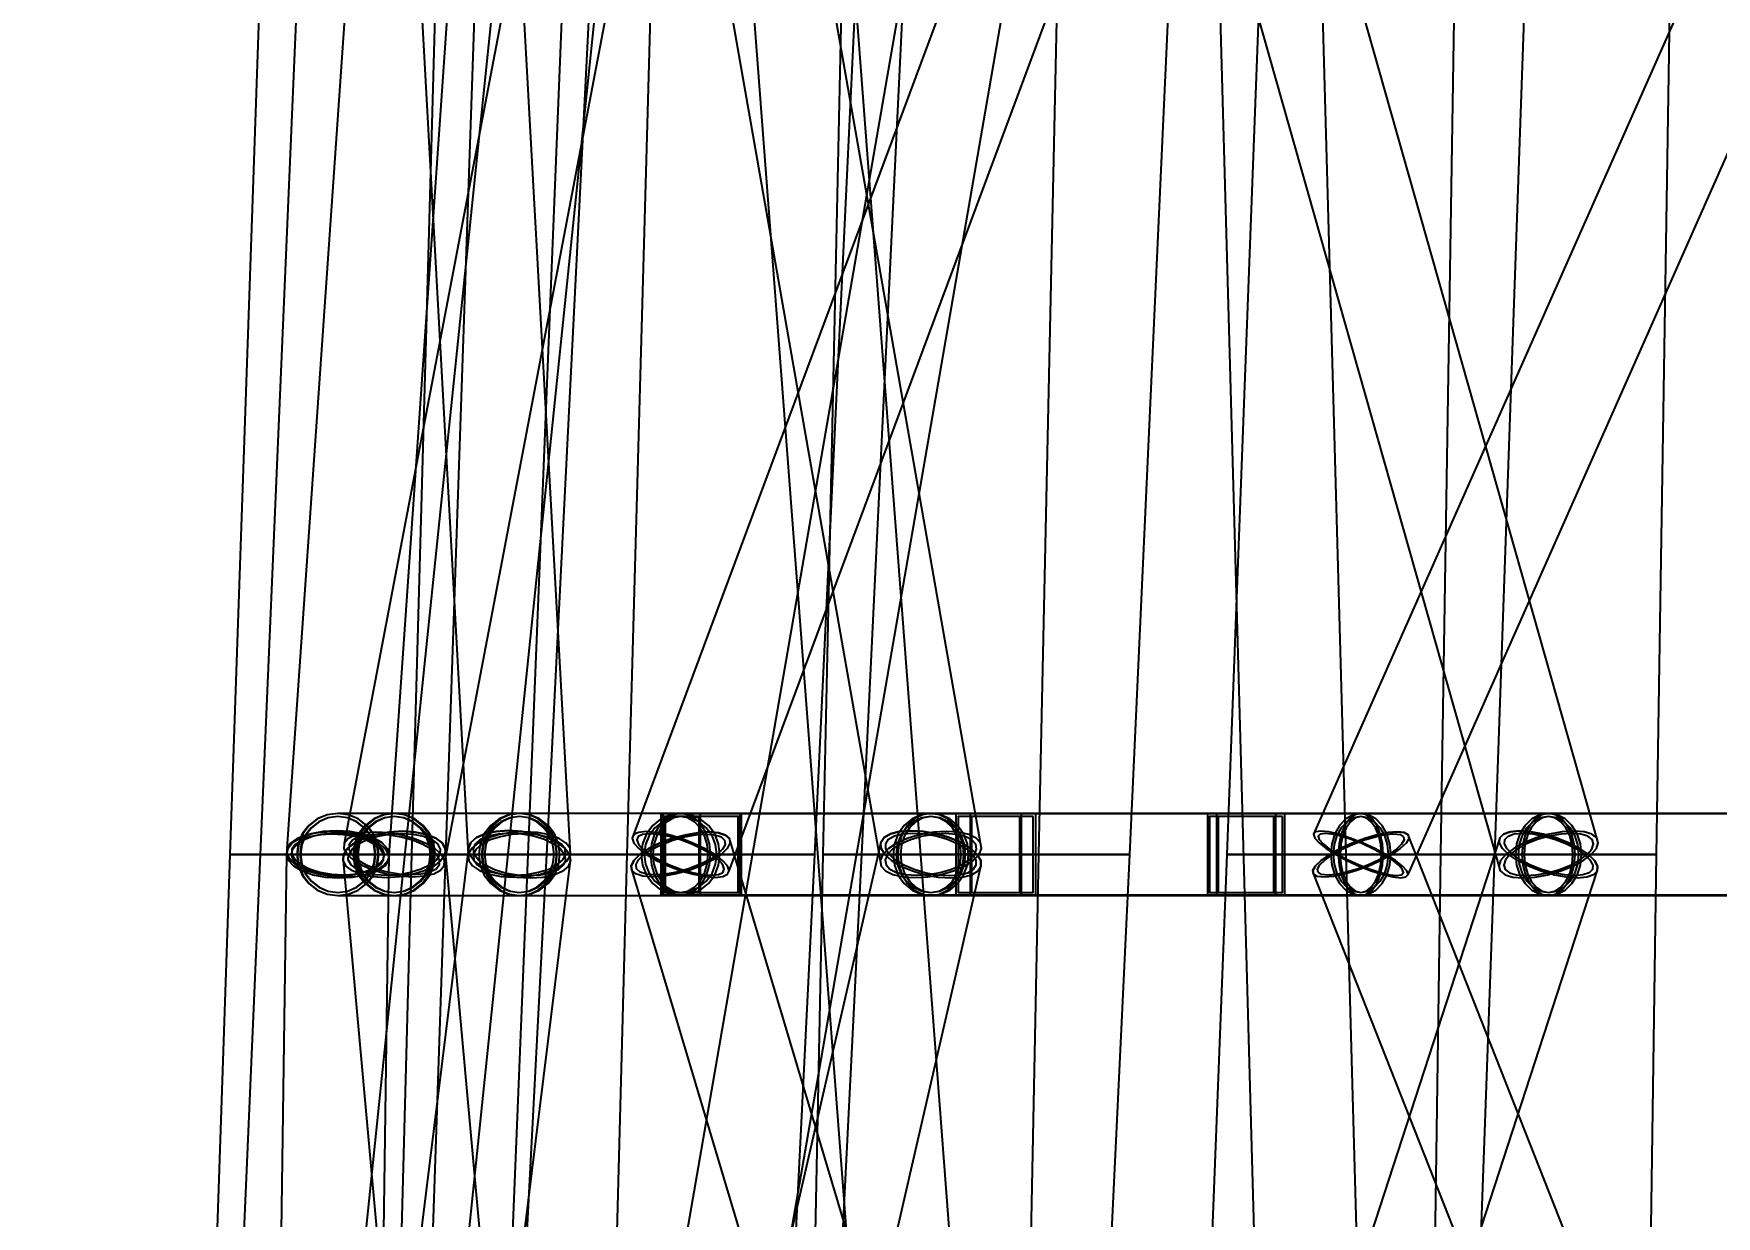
# Model space of a CAD drawing. Header units: millimetres. Extents: x -123812 to 252100, y -3000 to 639000.
# Drawn here: x -20606 to -12296, y 228212 to 234055 of the extents above; entities that cross this region are included whole.
import ezdxf

# ---------------------------------------------------------------- set-up
doc = ezdxf.new("R2010")
doc.units = ezdxf.units.MM
doc.layers.add('D-STR-DIM', color=7, linetype='Continuous', lineweight=13)
doc.layers.add('D-STR-STRC', color=7, linetype='Continuous', lineweight=25)
doc.styles.add('OpenSansCondensed-Light', font='OpenSansCondensed-Light.ttf')
doc.styles.add('TOWER_UNICODE', font='Arial Unicode.ttf')
doc.dimstyles.new('EZDXF', dxfattribs={"dimtxt": 0.25, "dimasz": 0.175, "dimexe": 0.375, "dimexo": 0.125, "dimgap": 0.1, "dimtad": 1, "dimlfac": 100, "dimzin": 12, "dimdsep": 46, "dimtxsty": 'OpenSansCondensed-Light', "dimblk": 'ARCHTICK', "dimcen": 2.5, "dimazin": 3, "dimtfac": 0.5, "dimtmove": 2, "dimatfit": 3})

# ---------------------------------------------------------------- blocks, each defined once
blk = doc.blocks.new('_ARCHTICK')
at = {"color": 0, "linetype": 'BYBLOCK', "const_width": 0.15}
blk.add_lwpolyline([(-0.5, -0.5), (0.5, 0.5)], dxfattribs=at)

msp = doc.modelspace()

# ---------------------------------------------------------------- linework, layer by layer
at = {"layer": 'D-STR-STRC'}
for points in [[(-16702.9, 250025.5), (-19288.1, 225025.5), (-19279.5, 225014.1), (-19254.3, 225001.8), (-19214.1, 224989.3), (-19161.8, 224977.6), (-19100.9, 224967.4), (-19035.5, 224959.4), (-18970.1, 224954.2), (-18909.1, 224952.1), (-18856.8, 224953.3), (-18816.6, 224957.7), (-18791.4, 224964.9), (-18782.8, 224974.5), (-16197.5, 249974.5)], [(-18253.6, 249981.3), (-16353, 224981.3), (-16344.3, 224970.8), (-16319, 224962.3), (-16278.8, 224956.4), (-16226.3, 224953.5), (-16165.2, 224953.7), (-16099.7, 224957), (-16034.1, 224963.4), (-15973, 224972.2), (-15920.6, 224982.9), (-15880.3, 224994.7), (-15855, 225007), (-15846.4, 225018.7), (-17747, 250018.7)], [(-13585.7, 250042.8), (-17916.2, 225042.8), (-17907.7, 225033.8), (-17882.7, 225022.5), (-17842.9, 225009.7), (-17791, 224996.2), (-17730.7, 224982.9), (-17665.9, 224970.9), (-17601.1, 224960.8), (-17540.7, 224953.4), (-17488.9, 224949.1), (-17449.1, 224948.4), (-17424.1, 224951.1), (-17415.5, 224957.2), (-13085.1, 249957.2)], [(-15186.3, 249993.2), (-14493.1, 224993.2), (-14484.5, 224980.2), (-14459.1, 224968.6), (-14418.8, 224959.1), (-14366.2, 224952.3), (-14305, 224948.9), (-14239.2, 224948.9), (-14173.5, 224952.4), (-14112.3, 224959.1), (-14059.7, 224968.6), (-14019.4, 224980.3), (-13994, 224993.3), (-13985.3, 225006.8), (-14678.5, 250006.8)], [(-9853.7, 240099.6), (-14285, 230099.6), (-14279.3, 230081.3), (-14258.1, 230057.5), (-14222.9, 230029.8), (-14175.9, 230000), (-14120.6, 229970.2), (-14060.5, 229942.5), (-13999.9, 229918.7), (-13942.8, 229900.4), (-13893.1, 229888.9), (-13854.2, 229885), (-13828.8, 229888.9), (-13818.6, 229900.4), (-9387.3, 239900.4)], [(-18661.7, 240028.8), (-19355.5, 230028.8), (-19355.6, 230000), (-19338.6, 229971.2), (-19305.7, 229944.4), (-19259, 229921.4), (-19201.7, 229903.7), (-19137.8, 229892.6), (-19071.7, 229888.8), (-19007.7, 229892.6), (-18950.3, 229903.7), (-18903.4, 229921.4), (-18870.2, 229944.4), (-18852.9, 229971.2), (-18159.1, 239971.2)], [(-17168.4, 240055), (-19072.8, 230055), (-19074.2, 230028.5), (-19058.7, 230000), (-19027.2, 229971.5), (-18982.1, 229945), (-18926.2, 229922.2), (-18863.5, 229904.7), (-18798.2, 229893.7), (-18734.7, 229890), (-18677.5, 229893.7), (-18630.3, 229904.7), (-18596.4, 229922.2), (-18578.1, 229945), (-16673.8, 239945)], [(-18174.9, 239942.9), (-16420.8, 229942.9), (-16399.3, 229919.2), (-16362.6, 229901.1), (-16313.1, 229889.7), (-16254.1, 229885.8), (-16189.8, 229889.7), (-16124.5, 229901.1), (-16062.6, 229919.2), (-16008.4, 229942.9), (-15965.6, 229970.4), (-15937, 230000), (-15924.6, 230029.6), (-15929.3, 230057.1), (-17683.5, 240057.1)], [(-13927.5, 240080), (-17650.7, 230080), (-17642.3, 230056.6), (-17618.1, 230029.3), (-17579.8, 230000), (-17530, 229970.7), (-17472.2, 229943.4), (-17410.1, 229920), (-17348.2, 229902), (-17290.5, 229890.7), (-17241.1, 229886.8), (-17203.3, 229890.7), (-17179.6, 229902), (-17171.7, 229920), (-13448.6, 239920)], [(-16204.5, 239942.4), (-13370.4, 229942.4), (-13363, 229918.5), (-13339.3, 229900.2), (-13300.9, 229888.6), (-13250.6, 229884.7), (-13191.7, 229888.6), (-13128.2, 229900.2), (-13064.5, 229918.5), (-13004.9, 229942.4), (-12953.4, 229970.2), (-12913.6, 230000), (-12888.2, 230029.8), (-12878.9, 230057.6), (-15713, 240057.6)], [(-19012.3, 240000), (-18459.8, 230000), (-18457.8, 229970.8), (-18438.7, 229943.6), (-18403.8, 229920.3), (-18355.6, 229902.4), (-18297.2, 229891.1), (-18232.8, 229887.3), (-18166.6, 229891.1), (-18103.2, 229902.4), (-18046.9, 229920.3), (-18001.5, 229943.6), (-17970.1, 229970.8), (-17955, 230000), (-18507.4, 240000)], [(-9861.1, 230203.2), (-14051.8, 230203.2), (-14080.6, 230196.3), (-14107.4, 230176), (-14130.5, 230143.7), (-14148.1, 230101.6), (-14159.2, 230052.6), (-14163, 230000), (-14159.2, 229947.4), (-14148.1, 229898.4), (-14130.5, 229856.3), (-14107.4, 229824), (-14080.6, 229803.7), (-14051.8, 229796.8), (-9861.1, 229796.8)], [(-9243.1, 230203.2), (-13124.7, 230203.2), (-13158.6, 230196.3), (-13190.2, 230176), (-13217.4, 230143.7), (-13238.2, 230101.6), (-13251.3, 230052.6), (-13255.8, 230000), (-13251.3, 229947.4), (-13238.2, 229898.4), (-13217.4, 229856.3), (-13190.2, 229824), (-13158.6, 229803.7), (-13124.7, 229796.8), (-9243.1, 229796.8)], [(-19190.8, 219969.5), (-17955.2, 229969.5), (-17960.5, 230000), (-17982.7, 230030.5), (-18020.2, 230058.9), (-18070.4, 230083.3), (-18129.9, 230102), (-18194.8, 230113.8), (-18260.5, 230117.8), (-18322.5, 230113.8), (-18376.8, 230102), (-18419.5, 230083.3), (-18447.7, 230058.9), (-18459.5, 230030.5), (-19695.1, 220030.5)], [(-18991.5, 220000), (-18850.3, 230000), (-18860.5, 230030.3), (-18887.4, 230058.5), (-18929, 230082.8), (-18982.6, 230101.4), (-19044.4, 230113.1), (-19110.3, 230117), (-19175.8, 230113.1), (-19236.5, 230101.4), (-19288.1, 230082.8), (-19327.1, 230058.5), (-19351, 230030.3), (-19358.1, 230000), (-19499.4, 220000)], [(-18226.3, 219941.3), (-15928, 229941.3), (-15929.1, 229969.6), (-15947, 230000), (-15980.5, 230030.4), (-16027.2, 230058.7), (-16084, 230083.1), (-16147, 230101.7), (-16211.9, 230113.5), (-16274.3, 230117.5), (-16329.9, 230113.5), (-16375, 230101.7), (-16406.5, 230083.1), (-16422.1, 230058.7), (-18720.4, 220058.7)], [(-16136.2, 219917.8), (-12884.6, 229917.8), (-12882.8, 229941.9), (-12897.5, 229969.9), (-12927.8, 230000), (-12971.4, 230030.1), (-13025.4, 230058.1), (-13086.3, 230082.2), (-13149.7, 230100.7), (-13211.5, 230112.3), (-13267.3, 230116.3), (-13313.4, 230112.3), (-13346.7, 230100.7), (-13364.8, 230082.2), (-16616.4, 220082.2)], [(-17668.7, 220029.7), (-18573.6, 230029.7), (-18588.8, 230057.4), (-18620.1, 230081.2), (-18665.5, 230099.5), (-18721.7, 230111), (-18785, 230114.9), (-18851.1, 230111), (-18915.4, 230099.5), (-18973.6, 230081.2), (-19021.7, 230057.4), (-19056.4, 230029.7), (-19075.4, 230000), (-19077.3, 229970.3), (-18172.4, 219970.3)], [(-14185.8, 220078.6), (-17170.3, 230078.6), (-17189.6, 230096.2), (-17223.9, 230107.3), (-17271.1, 230111.1), (-17327.8, 230107.3), (-17390.1, 230096.2), (-17453.9, 230078.6), (-17514.8, 230055.6), (-17568.7, 230028.8), (-17611.8, 230000), (-17641.2, 229971.2), (-17655, 229944.4), (-17652.1, 229921.4), (-14667.6, 219921.4)], [(-9873.7, 220097.6), (-13818, 230097.6), (-13836.9, 230108.8), (-13870.4, 230112.7), (-13916.3, 230108.8), (-13971.4, 230097.6), (-14032, 230079.7), (-14094, 230056.3), (-14153.1, 230029.2), (-14205.2, 230000), (-14247, 229970.8), (-14275.4, 229943.7), (-14288.6, 229920.3), (-14285.6, 229902.4), (-10341.4, 219902.4)]]:
    msp.add_lwpolyline(points, dxfattribs=at)
for points in [[(-19637.3, 230000), (-18571.1, 230000), (-18227.7, 240000), (-19292, 240000)], [(-19487.7, 230000), (-18163.2, 230000), (-17761.4, 240000), (-19059.5, 240000)], [(-18740.5, 230000), (-17674.3, 230000), (-17397.1, 240000), (-18461.4, 240000)], [(-18073.5, 230000), (-16749, 230000), (-16272, 240000), (-17570.2, 240000)], [(-16708.1, 230000), (-15642, 230000), (-15426.6, 240000), (-16490.9, 240000)], [(-16517, 230000), (-15192.4, 230000), (-14734.9, 240000), (-16033, 240000)], [(-14714.1, 230000), (-13389.5, 230000), (-13039, 240000), (-14337.1, 240000)], [(-13657.8, 230000), (-12591.6, 230000), (-12434.1, 240000), (-13498.4, 240000)], [(-19307.1, 230000), (-19300.2, 229947.4), (-19279.9, 229898.4), (-19247.7, 229856.3), (-19205.6, 229824), (-19156.7, 229803.7), (-19104.2, 229796.8), (-18825.5, 229796.8), (-18772.9, 229803.7), (-18724, 229824), (-18682, 229856.3), (-18649.8, 229898.4), (-18629.5, 229947.4), (-18622.6, 230000), (-18629.5, 230052.6), (-18649.8, 230101.6), (-18682, 230143.7), (-18724, 230176), (-18772.9, 230196.3), (-18825.5, 230203.2), (-19104.2, 230203.2), (-19156.7, 230196.3), (-19205.6, 230176), (-19247.7, 230143.7), (-19279.9, 230101.6), (-19300.2, 230052.6)], [(-19307.1, 230000), (-19300.2, 229947.4), (-19279.9, 229898.4), (-19247.7, 229856.3), (-19205.6, 229824), (-19156.7, 229803.7), (-19104.2, 229796.8), (-19051.7, 229803.7), (-19002.8, 229824), (-18960.7, 229856.3), (-18928.5, 229898.4), (-18908.2, 229947.4), (-18901.3, 230000), (-18908.2, 230052.6), (-18928.5, 230101.6), (-18960.7, 230143.7), (-19002.8, 230176), (-19051.7, 230196.3), (-19104.2, 230203.2), (-19156.7, 230196.3), (-19205.6, 230176), (-19247.7, 230143.7), (-19279.9, 230101.6), (-19300.2, 230052.6)], [(-19304.2, 230000), (-19297.4, 229947.4), (-19277.4, 229898.4), (-19245.6, 229856.3), (-19204.2, 229824), (-19156, 229803.7), (-19104.2, 229796.8), (-18207.4, 229796.8), (-18155.6, 229803.7), (-18107.4, 229824), (-18066, 229856.3), (-18034.2, 229898.4), (-18014.2, 229947.4), (-18007.4, 230000), (-18014.2, 230052.6), (-18034.2, 230101.6), (-18066, 230143.7), (-18107.4, 230176), (-18155.6, 230196.3), (-18207.4, 230203.2), (-19104.2, 230203.2), (-19156, 230196.3), (-19204.2, 230176), (-19245.6, 230143.7), (-19277.4, 230101.6), (-19297.4, 230052.6)], [(-19304.2, 230000), (-19297.4, 229947.4), (-19277.4, 229898.4), (-19245.6, 229856.3), (-19204.2, 229824), (-19156, 229803.7), (-19104.2, 229796.8), (-19052.4, 229803.7), (-19004.2, 229824), (-18962.8, 229856.3), (-18931, 229898.4), (-18911, 229947.4), (-18904.2, 230000), (-18911, 230052.6), (-18931, 230101.6), (-18962.8, 230143.7), (-19004.2, 230176), (-19052.4, 230196.3), (-19104.2, 230203.2), (-19156, 230196.3), (-19204.2, 230176), (-19245.6, 230143.7), (-19277.4, 230101.6), (-19297.4, 230052.6)], [(-19028.3, 230000), (-19021.4, 229947.4), (-19001.2, 229898.4), (-18968.9, 229856.3), (-18926.9, 229824), (-18878, 229803.7), (-18825.5, 229796.8), (-18772.9, 229803.7), (-18724, 229824), (-18682, 229856.3), (-18649.8, 229898.4), (-18629.5, 229947.4), (-18622.6, 230000), (-18629.5, 230052.6), (-18649.8, 230101.6), (-18682, 230143.7), (-18724, 230176), (-18772.9, 230196.3), (-18825.5, 230203.2), (-18878, 230196.3), (-18926.9, 230176), (-18968.9, 230143.7), (-19001.2, 230101.6), (-19021.4, 230052.6)], [(-19020, 230000), (-19013.4, 229947.4), (-18994, 229898.4), (-18963, 229856.3), (-18922.7, 229824), (-18875.8, 229803.7), (-18825.5, 229796.8), (-17411.2, 229796.8), (-17360.9, 229803.7), (-17313.9, 229824), (-17273.6, 229856.3), (-17242.7, 229898.4), (-17223.3, 229947.4), (-17216.6, 230000), (-17223.3, 230052.6), (-17242.7, 230101.6), (-17273.6, 230143.7), (-17313.9, 230176), (-17360.9, 230196.3), (-17411.2, 230203.2), (-18825.5, 230203.2), (-18875.8, 230196.3), (-18922.7, 230176), (-18963, 230143.7), (-18994, 230101.6), (-19013.4, 230052.6)], [(-19020, 230000), (-19013.4, 229947.4), (-18994, 229898.4), (-18963, 229856.3), (-18922.7, 229824), (-18875.8, 229803.7), (-18825.5, 229796.8), (-18775.1, 229803.7), (-18728.2, 229824), (-18687.9, 229856.3), (-18657, 229898.4), (-18637.5, 229947.4), (-18630.9, 230000), (-18637.5, 230052.6), (-18657, 230101.6), (-18687.9, 230143.7), (-18728.2, 230176), (-18775.1, 230196.3), (-18825.5, 230203.2), (-18875.8, 230196.3), (-18922.7, 230176), (-18963, 230143.7), (-18994, 230101.6), (-19013.4, 230052.6)], [(-18407.4, 230000), (-18400.6, 229947.4), (-18380.6, 229898.4), (-18348.8, 229856.3), (-18307.4, 229824), (-18259.1, 229803.7), (-18207.4, 229796.8), (-18155.6, 229803.7), (-18107.4, 229824), (-18066, 229856.3), (-18034.2, 229898.4), (-18014.2, 229947.4), (-18007.4, 230000), (-18014.2, 230052.6), (-18034.2, 230101.6), (-18066, 230143.7), (-18107.4, 230176), (-18155.6, 230196.3), (-18207.4, 230203.2), (-18259.1, 230196.3), (-18307.4, 230176), (-18348.8, 230143.7), (-18380.6, 230101.6), (-18400.6, 230052.6)], [(-18393.9, 230000), (-18387.5, 229947.4), (-18368.9, 229898.4), (-18339.2, 229856.3), (-18300.6, 229824), (-18255.6, 229803.7), (-18207.4, 229796.8), (-16175.1, 229796.8), (-16126.8, 229803.7), (-16081.8, 229824), (-16043.2, 229856.3), (-16013.6, 229898.4), (-15994.9, 229947.4), (-15988.6, 230000), (-15994.9, 230052.6), (-16013.6, 230101.6), (-16043.2, 230143.7), (-16081.8, 230176), (-16126.8, 230196.3), (-16175.1, 230203.2), (-18207.4, 230203.2), (-18255.6, 230196.3), (-18300.6, 230176), (-18339.2, 230143.7), (-18368.9, 230101.6), (-18387.5, 230052.6)], [(-18393.9, 230000), (-18387.5, 229947.4), (-18368.9, 229898.4), (-18339.2, 229856.3), (-18300.6, 229824), (-18255.6, 229803.7), (-18207.4, 229796.8), (-18159.1, 229803.7), (-18114.1, 229824), (-18075.5, 229856.3), (-18045.9, 229898.4), (-18027.2, 229947.4), (-18020.9, 230000), (-18027.2, 230052.6), (-18045.9, 230101.6), (-18075.5, 230143.7), (-18114.1, 230176), (-18159.1, 230196.3), (-18207.4, 230203.2), (-18255.6, 230196.3), (-18300.6, 230176), (-18339.2, 230143.7), (-18368.9, 230101.6), (-18387.5, 230052.6)], [(-17605.8, 230000), (-17599.2, 229947.4), (-17579.7, 229898.4), (-17548.8, 229856.3), (-17508.5, 229824), (-17461.6, 229803.7), (-17411.2, 229796.8), (-17360.9, 229803.7), (-17313.9, 229824), (-17273.6, 229856.3), (-17242.7, 229898.4), (-17223.3, 229947.4), (-17216.6, 230000), (-17223.3, 230052.6), (-17242.7, 230101.6), (-17273.6, 230143.7), (-17313.9, 230176), (-17360.9, 230196.3), (-17411.2, 230203.2), (-17461.6, 230196.3), (-17508.5, 230176), (-17548.8, 230143.7), (-17579.7, 230101.6), (-17599.2, 230052.6)], [(-17559.2, 230000), (-17554.2, 229947.4), (-17539.4, 229898.4), (-17515.9, 229856.3), (-17485.2, 229824), (-17449.5, 229803.7), (-17411.2, 229796.8), (-14051.8, 229796.8), (-14013.5, 229803.7), (-13977.8, 229824), (-13947.1, 229856.3), (-13923.6, 229898.4), (-13908.8, 229947.4), (-13903.8, 230000), (-13908.8, 230052.6), (-13923.6, 230101.6), (-13947.1, 230143.7), (-13977.8, 230176), (-14013.5, 230196.3), (-14051.8, 230203.2), (-17411.2, 230203.2), (-17449.5, 230196.3), (-17485.2, 230176), (-17515.9, 230143.7), (-17539.4, 230101.6), (-17554.2, 230052.6)], [(-17559.2, 230000), (-17554.2, 229947.4), (-17539.4, 229898.4), (-17515.9, 229856.3), (-17485.2, 229824), (-17449.5, 229803.7), (-17411.2, 229796.8), (-17372.9, 229803.7), (-17337.2, 229824), (-17306.5, 229856.3), (-17283, 229898.4), (-17268.2, 229947.4), (-17263.2, 230000), (-17268.2, 230052.6), (-17283, 230101.6), (-17306.5, 230143.7), (-17337.2, 230176), (-17372.9, 230196.3), (-17411.2, 230203.2), (-17449.5, 230196.3), (-17485.2, 230176), (-17515.9, 230143.7), (-17539.4, 230101.6), (-17554.2, 230052.6)], [(-17509.4, 229800), (-8835.4, 229800), (-8835.4, 230200), (-17509.4, 230200)], [(-17313.1, 230200), (-17509.4, 230200), (-17509.4, 229800), (-17313.1, 229800)], [(-17504.5, 229800), (-15657.3, 229800), (-15657.3, 230200), (-17504.5, 230200)], [(-17109.8, 230200), (-17504.5, 230200), (-17504.5, 229800), (-17109.8, 229800)], [(-17498.4, 229800), (-14427.3, 229800), (-14427.3, 230200), (-17498.4, 230200)], [(-17116, 230200), (-17498.4, 230200), (-17498.4, 229800), (-17116, 229800)], [(-16361.5, 230000), (-16355.2, 229947.4), (-16336.6, 229898.4), (-16306.9, 229856.3), (-16268.3, 229824), (-16223.3, 229803.7), (-16175.1, 229796.8), (-16126.8, 229803.7), (-16081.8, 229824), (-16043.2, 229856.3), (-16013.6, 229898.4), (-15994.9, 229947.4), (-15988.6, 230000), (-15994.9, 230052.6), (-16013.6, 230101.6), (-16043.2, 230143.7), (-16081.8, 230176), (-16126.8, 230196.3), (-16175.1, 230203.2), (-16223.3, 230196.3), (-16268.3, 230176), (-16306.9, 230143.7), (-16336.6, 230101.6), (-16355.2, 230052.6)], [(-16338.2, 230000), (-16332.6, 229947.4), (-16316.3, 229898.4), (-16290.4, 229856.3), (-16256.6, 229824), (-16217.3, 229803.7), (-16175.1, 229796.8), (-13124.7, 229796.8), (-13082.5, 229803.7), (-13043.1, 229824), (-13009.3, 229856.3), (-12983.4, 229898.4), (-12967.1, 229947.4), (-12961.5, 230000), (-12967.1, 230052.6), (-12983.4, 230101.6), (-13009.3, 230143.7), (-13043.1, 230176), (-13082.5, 230196.3), (-13124.7, 230203.2), (-16175.1, 230203.2), (-16217.3, 230196.3), (-16256.6, 230176), (-16290.4, 230143.7), (-16316.3, 230101.6), (-16332.6, 230052.6)], [(-16338.2, 230000), (-16332.6, 229947.4), (-16316.3, 229898.4), (-16290.4, 229856.3), (-16256.6, 229824), (-16217.3, 229803.7), (-16175.1, 229796.8), (-16132.8, 229803.7), (-16093.5, 229824), (-16059.7, 229856.3), (-16033.8, 229898.4), (-16017.5, 229947.4), (-16011.9, 230000), (-16017.5, 230052.6), (-16033.8, 230101.6), (-16059.7, 230143.7), (-16093.5, 230176), (-16132.8, 230196.3), (-16175.1, 230203.2), (-16217.3, 230196.3), (-16256.6, 230176), (-16290.4, 230143.7), (-16316.3, 230101.6), (-16332.6, 230052.6)], [(-15657.3, 230200), (-16052, 230200), (-16052, 229800), (-15657.3, 229800)], [(-15981.5, 229800), (-8806.8, 229800), (-8806.8, 230200), (-15981.5, 230200)], [(-15727.9, 230200), (-15981.5, 230200), (-15981.5, 229800), (-15727.9, 229800)], [(-14427.3, 230200), (-14809.7, 230200), (-14809.7, 229800), (-14427.3, 229800)], [(-14764.9, 229800), (-8227.2, 229800), (-8227.2, 230200), (-14764.9, 230200)], [(-14472.1, 230200), (-14764.9, 230200), (-14764.9, 229800), (-14472.1, 229800)], [(-14199.8, 230000), (-14194.8, 229947.4), (-14180, 229898.4), (-14156.5, 229856.3), (-14125.8, 229824), (-14090.1, 229803.7), (-14051.8, 229796.8), (-14013.5, 229803.7), (-13977.8, 229824), (-13947.1, 229856.3), (-13923.6, 229898.4), (-13908.8, 229947.4), (-13903.8, 230000), (-13908.8, 230052.6), (-13923.6, 230101.6), (-13947.1, 230143.7), (-13977.8, 230176), (-14013.5, 230196.3), (-14051.8, 230203.2), (-14090.1, 230196.3), (-14125.8, 230176), (-14156.5, 230143.7), (-14180, 230101.6), (-14194.8, 230052.6)], [(-14163, 230000), (-14159.2, 229947.4), (-14148.1, 229898.4), (-14130.5, 229856.3), (-14107.4, 229824), (-14080.6, 229803.7), (-14051.8, 229796.8), (-14023, 229803.7), (-13996.2, 229824), (-13973.1, 229856.3), (-13955.5, 229898.4), (-13944.4, 229947.4), (-13940.6, 230000), (-13944.4, 230052.6), (-13955.5, 230101.6), (-13973.1, 230143.7), (-13996.2, 230176), (-14023, 230196.3), (-14051.8, 230203.2), (-14080.6, 230196.3), (-14107.4, 230176), (-14130.5, 230143.7), (-14148.1, 230101.6), (-14159.2, 230052.6)], [(-13287.8, 230000), (-13282.3, 229947.4), (-13266, 229898.4), (-13240, 229856.3), (-13206.3, 229824), (-13166.9, 229803.7), (-13124.7, 229796.8), (-13082.5, 229803.7), (-13043.1, 229824), (-13009.3, 229856.3), (-12983.4, 229898.4), (-12967.1, 229947.4), (-12961.5, 230000), (-12967.1, 230052.6), (-12983.4, 230101.6), (-13009.3, 230143.7), (-13043.1, 230176), (-13082.5, 230196.3), (-13124.7, 230203.2), (-13166.9, 230196.3), (-13206.3, 230176), (-13240, 230143.7), (-13266, 230101.6), (-13282.3, 230052.6)], [(-13255.8, 230000), (-13251.3, 229947.4), (-13238.2, 229898.4), (-13217.4, 229856.3), (-13190.2, 229824), (-13158.6, 229803.7), (-13124.7, 229796.8), (-13090.8, 229803.7), (-13059.1, 229824), (-13032, 229856.3), (-13011.2, 229898.4), (-12998.1, 229947.4), (-12993.6, 230000), (-12998.1, 230052.6), (-13011.2, 230101.6), (-13032, 230143.7), (-13059.1, 230176), (-13090.8, 230196.3), (-13124.7, 230203.2), (-13158.6, 230196.3), (-13190.2, 230176), (-13217.4, 230143.7), (-13238.2, 230101.6), (-13251.3, 230052.6)], [(-18850.3, 230000), (-18857.4, 229969.7), (-18881.2, 229941.5), (-18920.3, 229917.2), (-18971.9, 229898.6), (-19032.6, 229886.9), (-19098.1, 229883), (-19164, 229886.9), (-19225.8, 229898.6), (-19279.4, 229917.2), (-19321, 229941.5), (-19347.9, 229969.7), (-19358.1, 230000), (-19351, 230030.3), (-19327.1, 230058.5), (-19288.1, 230082.8), (-19236.5, 230101.4), (-19175.8, 230113.1), (-19110.3, 230117), (-19044.4, 230113.1), (-18982.6, 230101.4), (-18929, 230082.8), (-18887.4, 230058.5), (-18860.5, 230030.3)], [(-19291.1, 230000), (-19284.7, 229951.5), (-19266.1, 229906.4), (-19236.4, 229867.6), (-19197.6, 229837.9), (-19152.6, 229819.2), (-19104.2, 229812.8), (-19055.8, 229819.2), (-19010.7, 229837.9), (-18972, 229867.6), (-18942.3, 229906.4), (-18923.7, 229951.5), (-18917.3, 230000), (-18923.7, 230048.5), (-18942.3, 230093.6), (-18972, 230132.4), (-19010.7, 230162.1), (-19055.8, 230180.8), (-19104.2, 230187.2), (-19152.6, 230180.8), (-19197.6, 230162.1), (-19236.4, 230132.4), (-19266.1, 230093.6), (-19284.7, 230048.5)], [(-19288.5, 230000), (-19282.2, 229951.5), (-19263.8, 229906.4), (-19234.5, 229867.6), (-19196.3, 229837.9), (-19151.9, 229819.2), (-19104.2, 229812.8), (-19056.5, 229819.2), (-19012.1, 229837.9), (-18973.9, 229867.6), (-18944.6, 229906.4), (-18926.2, 229951.5), (-18919.9, 230000), (-18926.2, 230048.5), (-18944.6, 230093.6), (-18973.9, 230132.4), (-19012.1, 230162.1), (-19056.5, 230180.8), (-19104.2, 230187.2), (-19151.9, 230180.8), (-19196.3, 230162.1), (-19234.5, 230132.4), (-19263.8, 230093.6), (-19282.2, 230048.5)], [(-19012.4, 230000), (-19006, 229951.5), (-18987.3, 229906.4), (-18957.6, 229867.6), (-18918.9, 229837.9), (-18873.8, 229819.2), (-18825.5, 229812.8), (-18777.1, 229819.2), (-18732, 229837.9), (-18693.3, 229867.6), (-18663.6, 229906.4), (-18644.9, 229951.5), (-18638.5, 230000), (-18644.9, 230048.5), (-18663.6, 230093.6), (-18693.3, 230132.4), (-18732, 230162.1), (-18777.1, 230180.8), (-18825.5, 230187.2), (-18873.8, 230180.8), (-18918.9, 230162.1), (-18957.6, 230132.4), (-18987.3, 230093.6), (-19006, 230048.5)], [(-19004.7, 230000), (-18998.6, 229951.5), (-18980.7, 229906.4), (-18952.2, 229867.6), (-18915.1, 229837.9), (-18871.8, 229819.2), (-18825.5, 229812.8), (-18779.1, 229819.2), (-18735.8, 229837.9), (-18698.7, 229867.6), (-18670.2, 229906.4), (-18652.3, 229951.5), (-18646.2, 230000), (-18652.3, 230048.5), (-18670.2, 230093.6), (-18698.7, 230132.4), (-18735.8, 230162.1), (-18779.1, 230180.8), (-18825.5, 230187.2), (-18871.8, 230180.8), (-18915.1, 230162.1), (-18952.2, 230132.4), (-18980.7, 230093.6), (-18998.6, 230048.5)], [(-17960.5, 230000), (-17955.2, 229969.5), (-17967.1, 229941.1), (-17995.3, 229916.7), (-18038, 229898), (-18092.2, 229886.2), (-18154.3, 229882.2), (-18220, 229886.2), (-18284.8, 229898), (-18344.4, 229916.7), (-18394.6, 229941.1), (-18432.1, 229969.5), (-18454.2, 230000), (-18459.5, 230030.5), (-18447.7, 230058.9), (-18419.5, 230083.3), (-18376.8, 230102), (-18322.5, 230113.8), (-18260.5, 230117.8), (-18194.8, 230113.8), (-18129.9, 230102), (-18070.4, 230083.3), (-18020.2, 230058.9), (-17982.7, 230030.5)], [(-18391.6, 230000), (-18385.4, 229951.5), (-18367, 229906.4), (-18337.7, 229867.6), (-18299.5, 229837.9), (-18255.1, 229819.2), (-18207.4, 229812.8), (-18159.7, 229819.2), (-18115.2, 229837.9), (-18077.1, 229867.6), (-18047.8, 229906.4), (-18029.4, 229951.5), (-18023.1, 230000), (-18029.4, 230048.5), (-18047.8, 230093.6), (-18077.1, 230132.4), (-18115.2, 230162.1), (-18159.7, 230180.8), (-18207.4, 230187.2), (-18255.1, 230180.8), (-18299.5, 230162.1), (-18337.7, 230132.4), (-18367, 230093.6), (-18385.4, 230048.5)], [(-18379.2, 230000), (-18373.3, 229951.5), (-18356.2, 229906.4), (-18328.9, 229867.6), (-18293.3, 229837.9), (-18251.8, 229819.2), (-18207.4, 229812.8), (-18162.9, 229819.2), (-18121.5, 229837.9), (-18085.9, 229867.6), (-18058.6, 229906.4), (-18041.4, 229951.5), (-18035.6, 230000), (-18041.4, 230048.5), (-18058.6, 230093.6), (-18085.9, 230132.4), (-18121.5, 230162.1), (-18162.9, 230180.8), (-18207.4, 230187.2), (-18251.8, 230180.8), (-18293.3, 230162.1), (-18328.9, 230132.4), (-18356.2, 230093.6), (-18373.3, 230048.5)], [(-17590.5, 230000), (-17584.4, 229951.5), (-17566.4, 229906.4), (-17538, 229867.6), (-17500.8, 229837.9), (-17457.6, 229819.2), (-17411.2, 229812.8), (-17364.8, 229819.2), (-17321.6, 229837.9), (-17284.5, 229867.6), (-17256, 229906.4), (-17238.1, 229951.5), (-17232, 230000), (-17238.1, 230048.5), (-17256, 230093.6), (-17284.5, 230132.4), (-17321.6, 230162.1), (-17364.8, 230180.8), (-17411.2, 230187.2), (-17457.6, 230180.8), (-17500.8, 230162.1), (-17538, 230132.4), (-17566.4, 230093.6), (-17584.4, 230048.5)], [(-17547.6, 230000), (-17542.9, 229951.5), (-17529.3, 229906.4), (-17507.6, 229867.6), (-17479.4, 229837.9), (-17446.5, 229819.2), (-17411.2, 229812.8), (-17375.9, 229819.2), (-17343, 229837.9), (-17314.8, 229867.6), (-17293.1, 229906.4), (-17279.5, 229951.5), (-17274.8, 230000), (-17279.5, 230048.5), (-17293.1, 230093.6), (-17314.8, 230132.4), (-17343, 230162.1), (-17375.9, 230180.8), (-17411.2, 230187.2), (-17446.5, 230180.8), (-17479.4, 230162.1), (-17507.6, 230132.4), (-17529.3, 230093.6), (-17542.9, 230048.5)], [(-17319, 230188), (-17503.5, 230188), (-17503.5, 229812), (-17319, 229812)], [(-17121.7, 230188), (-17492.7, 230188), (-17492.7, 229812), (-17121.7, 229812)], [(-17127.5, 230188), (-17486.9, 230188), (-17486.9, 229812), (-17127.5, 229812)], [(-15947, 230000), (-15929.1, 229969.6), (-15928, 229941.3), (-15943.7, 229916.9), (-15975.1, 229898.3), (-16020.2, 229886.5), (-16075.8, 229882.5), (-16138.2, 229886.5), (-16203.1, 229898.3), (-16266.1, 229916.9), (-16322.9, 229941.3), (-16369.6, 229969.6), (-16403.1, 230000), (-16421, 230030.4), (-16422.1, 230058.7), (-16406.5, 230083.1), (-16375, 230101.7), (-16329.9, 230113.5), (-16274.3, 230117.5), (-16211.9, 230113.5), (-16147, 230101.7), (-16084, 230083.1), (-16027.2, 230058.7), (-15980.5, 230030.4)], [(-16346.9, 230000), (-16341, 229951.5), (-16323.8, 229906.4), (-16296.5, 229867.6), (-16261, 229837.9), (-16219.5, 229819.2), (-16175.1, 229812.8), (-16130.6, 229819.2), (-16089.2, 229837.9), (-16053.6, 229867.6), (-16026.3, 229906.4), (-16009.1, 229951.5), (-16003.3, 230000), (-16009.1, 230048.5), (-16026.3, 230093.6), (-16053.6, 230132.4), (-16089.2, 230162.1), (-16130.6, 230180.8), (-16175.1, 230187.2), (-16219.5, 230180.8), (-16261, 230162.1), (-16296.5, 230132.4), (-16323.8, 230093.6), (-16341, 230048.5)], [(-16325.4, 230000), (-16320.2, 229951.5), (-16305.2, 229906.4), (-16281.3, 229867.6), (-16250.2, 229837.9), (-16214, 229819.2), (-16175.1, 229812.8), (-16136.2, 229819.2), (-16099.9, 229837.9), (-16068.8, 229867.6), (-16044.9, 229906.4), (-16029.9, 229951.5), (-16024.8, 230000), (-16029.9, 230048.5), (-16044.9, 230093.6), (-16068.8, 230132.4), (-16099.9, 230162.1), (-16136.2, 230180.8), (-16175.1, 230187.2), (-16214, 230180.8), (-16250.2, 230162.1), (-16281.3, 230132.4), (-16305.2, 230093.6), (-16320.2, 230048.5)], [(-15669.2, 230188), (-16040.2, 230188), (-16040.2, 229812), (-15669.2, 229812)], [(-15735.5, 230188), (-15973.9, 230188), (-15973.9, 229812), (-15735.5, 229812)], [(-14438.8, 230188), (-14798.3, 230188), (-14798.3, 229812), (-14438.8, 229812)], [(-14480.9, 230188), (-14756.2, 230188), (-14756.2, 229812), (-14480.9, 229812)], [(-14188.2, 230000), (-14183.5, 229951.5), (-14169.9, 229906.4), (-14148.2, 229867.6), (-14120, 229837.9), (-14087.1, 229819.2), (-14051.8, 229812.8), (-14016.5, 229819.2), (-13983.6, 229837.9), (-13955.4, 229867.6), (-13933.7, 229906.4), (-13920.1, 229951.5), (-13915.4, 230000), (-13920.1, 230048.5), (-13933.7, 230093.6), (-13955.4, 230132.4), (-13983.6, 230162.1), (-14016.5, 230180.8), (-14051.8, 230187.2), (-14087.1, 230180.8), (-14120, 230162.1), (-14148.2, 230132.4), (-14169.9, 230093.6), (-14183.5, 230048.5)], [(-14154.3, 230000), (-14150.8, 229951.5), (-14140.5, 229906.4), (-14124.3, 229867.6), (-14103, 229837.9), (-14078.3, 229819.2), (-14051.8, 229812.8), (-14025.3, 229819.2), (-14000.6, 229837.9), (-13979.3, 229867.6), (-13963, 229906.4), (-13952.8, 229951.5), (-13949.3, 230000), (-13952.8, 230048.5), (-13963, 230093.6), (-13979.3, 230132.4), (-14000.6, 230162.1), (-14025.3, 230180.8), (-14051.8, 230187.2), (-14078.3, 230180.8), (-14103, 230162.1), (-14124.3, 230132.4), (-14140.5, 230093.6), (-14150.8, 230048.5)], [(-12927.8, 230000), (-12897.5, 229969.9), (-12882.8, 229941.9), (-12884.6, 229917.8), (-12902.7, 229899.3), (-12935.9, 229887.7), (-12982.1, 229883.7), (-13037.9, 229887.7), (-13099.6, 229899.3), (-13163.1, 229917.8), (-13223.9, 229941.9), (-13278, 229969.9), (-13321.6, 230000), (-13351.8, 230030.1), (-13366.5, 230058.1), (-13364.8, 230082.2), (-13346.7, 230100.7), (-13313.4, 230112.3), (-13267.3, 230116.3), (-13211.5, 230112.3), (-13149.7, 230100.7), (-13086.3, 230082.2), (-13025.4, 230058.1), (-12971.4, 230030.1)], [(-13275, 230000), (-13269.9, 229951.5), (-13254.8, 229906.4), (-13231, 229867.6), (-13199.8, 229837.9), (-13163.6, 229819.2), (-13124.7, 229812.8), (-13085.8, 229819.2), (-13049.5, 229837.9), (-13018.4, 229867.6), (-12994.5, 229906.4), (-12979.5, 229951.5), (-12974.4, 230000), (-12979.5, 230048.5), (-12994.5, 230093.6), (-13018.4, 230132.4), (-13049.5, 230162.1), (-13085.8, 230180.8), (-13124.7, 230187.2), (-13163.6, 230180.8), (-13199.8, 230162.1), (-13231, 230132.4), (-13254.8, 230093.6), (-13269.9, 230048.5)], [(-13245.4, 230000), (-13241.3, 229951.5), (-13229.3, 229906.4), (-13210.1, 229867.6), (-13185.1, 229837.9), (-13155.9, 229819.2), (-13124.7, 229812.8), (-13093.4, 229819.2), (-13064.3, 229837.9), (-13039.3, 229867.6), (-13020.1, 229906.4), (-13008, 229951.5), (-13003.9, 230000), (-13008, 230048.5), (-13020.1, 230093.6), (-13039.3, 230132.4), (-13064.3, 230162.1), (-13093.4, 230180.8), (-13124.7, 230187.2), (-13155.9, 230180.8), (-13185.1, 230162.1), (-13210.1, 230132.4), (-13229.3, 230093.6), (-13241.3, 230048.5)], [(-19355.6, 230000), (-19338.6, 229971.2), (-19305.7, 229944.4), (-19259, 229921.4), (-19201.7, 229903.7), (-19137.8, 229892.6), (-19071.7, 229888.8), (-19007.7, 229892.6), (-18950.3, 229903.7), (-18903.4, 229921.4), (-18870.2, 229944.4), (-18852.9, 229971.2), (-18852.8, 230000), (-18869.8, 230028.8), (-18902.7, 230055.6), (-18949.4, 230078.6), (-19006.7, 230096.3), (-19070.6, 230107.4), (-19136.7, 230111.2), (-19200.7, 230107.4), (-19258.1, 230096.3), (-19305, 230078.6), (-19338.2, 230055.6), (-19355.5, 230028.8)], [(-18875.3, 230000), (-18881.6, 229972.7), (-18903.2, 229947.2), (-18938.4, 229925.4), (-18984.9, 229908.6), (-19039.6, 229898.1), (-19098.7, 229894.5), (-19158.1, 229898.1), (-19213.9, 229908.6), (-19262.2, 229925.4), (-19299.7, 229947.2), (-19323.9, 229972.7), (-19333.1, 230000), (-19326.7, 230027.3), (-19305.2, 230052.8), (-19270, 230074.6), (-19223.4, 230091.4), (-19168.8, 230101.9), (-19109.7, 230105.5), (-19050.3, 230101.9), (-18994.5, 230091.4), (-18946.2, 230074.6), (-18908.7, 230052.8), (-18884.5, 230027.3)], [(-19330.9, 230000), (-19315.5, 229974.1), (-19285.8, 229949.9), (-19243.7, 229929.1), (-19192.1, 229913.2), (-19134.5, 229903.2), (-19074.9, 229899.7), (-19017.2, 229903.2), (-18965.5, 229913.2), (-18923.2, 229929.1), (-18893.2, 229949.9), (-18877.7, 229974.1), (-18877.5, 230000), (-18892.8, 230025.9), (-18922.6, 230050.1), (-18964.7, 230070.9), (-19016.3, 230086.8), (-19073.9, 230096.8), (-19133.5, 230100.3), (-19191.2, 230096.8), (-19242.9, 230086.8), (-19285.2, 230070.9), (-19315.2, 230050.1), (-19330.7, 230025.9)], [(-18575.5, 230000), (-18594.5, 229970.3), (-18629.2, 229942.6), (-18677.3, 229918.8), (-18735.5, 229900.5), (-18799.8, 229889), (-18865.9, 229885.1), (-18929.2, 229889), (-18985.4, 229900.5), (-19030.8, 229918.8), (-19062.1, 229942.6), (-19077.3, 229970.3), (-19075.4, 230000), (-19056.4, 230029.7), (-19021.7, 230057.4), (-18973.6, 230081.2), (-18915.4, 230099.5), (-18851.1, 230111), (-18785, 230114.9), (-18721.7, 230111), (-18665.5, 230099.5), (-18620.1, 230081.2), (-18588.8, 230057.4), (-18573.6, 230029.7)], [(-19058.7, 230000), (-19027.2, 229971.5), (-18982.1, 229945), (-18926.2, 229922.2), (-18863.5, 229904.7), (-18798.2, 229893.7), (-18734.7, 229890), (-18677.5, 229893.7), (-18630.3, 229904.7), (-18596.4, 229922.2), (-18578.1, 229945), (-18576.7, 229971.5), (-18592.2, 230000), (-18623.7, 230028.5), (-18668.8, 230055), (-18724.7, 230077.8), (-18787.4, 230095.3), (-18852.7, 230106.3), (-18916.2, 230110), (-18973.4, 230106.3), (-19020.6, 230095.3), (-19054.5, 230077.8), (-19072.8, 230055), (-19074.2, 230028.5)], [(-18600.1, 230000), (-18617.2, 229973.2), (-18648.5, 229948.2), (-18691.9, 229926.8), (-18744.4, 229910.3), (-18802.3, 229900), (-18861.9, 229896.4), (-18919, 229900), (-18969.7, 229910.3), (-19010.6, 229926.8), (-19038.8, 229948.2), (-19052.5, 229973.2), (-19050.8, 230000), (-19033.7, 230026.8), (-19002.4, 230051.8), (-18959, 230073.2), (-18906.6, 230089.7), (-18848.6, 230100), (-18789, 230103.6), (-18731.9, 230100), (-18681.2, 230089.7), (-18640.4, 230073.2), (-18612.1, 230051.8), (-18598.4, 230026.8)], [(-19035.7, 230000), (-19007.4, 229974.3), (-18966.6, 229950.4), (-18916.3, 229929.9), (-18859.8, 229914.1), (-18800.9, 229904.2), (-18743.7, 229900.8), (-18692, 229904.2), (-18649.5, 229914.1), (-18619, 229929.9), (-18602.5, 229950.4), (-18601.2, 229974.3), (-18615.2, 230000), (-18643.5, 230025.7), (-18684.3, 230049.6), (-18734.6, 230070.1), (-18791.2, 230085.9), (-18850, 230095.8), (-18907.2, 230099.2), (-18958.9, 230095.8), (-19001.4, 230085.9), (-19032, 230070.1), (-19048.4, 230049.6), (-19049.7, 230025.7)], [(-18459.8, 230000), (-18457.8, 229970.8), (-18438.7, 229943.6), (-18403.8, 229920.3), (-18355.6, 229902.4), (-18297.2, 229891.1), (-18232.8, 229887.3), (-18166.6, 229891.1), (-18103.2, 229902.4), (-18046.9, 229920.3), (-18001.5, 229943.6), (-17970.1, 229970.8), (-17955, 230000), (-17957, 230029.2), (-17976.1, 230056.4), (-18010.9, 230079.7), (-18059.2, 230097.6), (-18117.5, 230108.9), (-18182, 230112.7), (-18248.2, 230108.9), (-18311.6, 230097.6), (-18367.9, 230079.7), (-18413.3, 230056.4), (-18444.6, 230029.2)], [(-18434.9, 230000), (-18433.1, 229973.7), (-18415.9, 229949.2), (-18384.5, 229928.1), (-18341, 229912), (-18288.4, 229901.8), (-18230.3, 229898.4), (-18170.6, 229901.8), (-18113.4, 229912), (-18062.7, 229928.1), (-18021.7, 229949.2), (-17993.5, 229973.7), (-17979.8, 230000), (-17981.6, 230026.3), (-17998.8, 230050.8), (-18030.3, 230071.9), (-18073.8, 230088), (-18126.4, 230098.2), (-18184.5, 230101.6), (-18244.2, 230098.2), (-18301.3, 230088), (-18352.1, 230071.9), (-18393, 230050.8), (-18421.3, 230026.3)], [(-17984.8, 230000), (-17980, 229972.5), (-17990.7, 229946.9), (-18016.2, 229924.9), (-18054.7, 229908), (-18103.5, 229897.4), (-18159.5, 229893.8), (-18218.7, 229897.4), (-18277.2, 229908), (-18330.9, 229924.9), (-18376.2, 229946.9), (-18409.9, 229972.5), (-18429.9, 230000), (-18434.7, 230027.5), (-18424, 230053.1), (-18398.6, 230075.1), (-18360.1, 230092), (-18311.2, 230102.6), (-18255.2, 230106.2), (-18196, 230102.6), (-18137.6, 230092), (-18083.9, 230075.1), (-18038.6, 230053.1), (-18004.8, 230027.5)], [(-17210.6, 230000), (-17253.8, 229971.2), (-17307.6, 229944.4), (-17368.5, 229921.4), (-17432.3, 229903.8), (-17494.7, 229892.7), (-17551.4, 229888.9), (-17598.5, 229892.7), (-17632.9, 229903.8), (-17652.1, 229921.4), (-17655, 229944.4), (-17641.2, 229971.2), (-17611.8, 230000), (-17568.7, 230028.8), (-17514.8, 230055.6), (-17453.9, 230078.6), (-17390.1, 230096.2), (-17327.8, 230107.3), (-17271.1, 230111.1), (-17223.9, 230107.3), (-17189.6, 230096.2), (-17170.3, 230078.6), (-17167.4, 230055.6), (-17181.2, 230028.8)], [(-17579.8, 230000), (-17530, 229970.7), (-17472.2, 229943.4), (-17410.1, 229920), (-17348.2, 229902), (-17290.5, 229890.7), (-17241.1, 229886.8), (-17203.3, 229890.7), (-17179.6, 229902), (-17171.7, 229920), (-17180.2, 229943.4), (-17204.4, 229970.7), (-17242.6, 230000), (-17292.4, 230029.3), (-17350.3, 230056.6), (-17412.3, 230080), (-17474.2, 230098), (-17531.9, 230109.3), (-17581.3, 230113.2), (-17619.1, 230109.3), (-17642.8, 230098), (-17650.7, 230080), (-17642.3, 230056.6), (-17618.1, 230029.3)], [(-17230.4, 230000), (-17269.2, 229974.1), (-17317.8, 229949.9), (-17372.7, 229929.2), (-17430.2, 229913.2), (-17486.5, 229903.2), (-17537.6, 229899.8), (-17580.1, 229903.2), (-17611.1, 229913.2), (-17628.4, 229929.2), (-17631, 229949.9), (-17618.6, 229974.1), (-17592, 230000), (-17553.2, 230025.9), (-17504.6, 230050.1), (-17449.7, 230070.8), (-17392.2, 230086.8), (-17336, 230096.8), (-17284.9, 230100.2), (-17242.4, 230096.8), (-17211.4, 230086.8), (-17194, 230070.8), (-17191.4, 230050.1), (-17203.8, 230025.9)], [(-17563.2, 230000), (-17518.3, 229973.6), (-17466.2, 229949), (-17410.2, 229927.8), (-17354.4, 229911.6), (-17302.4, 229901.4), (-17257.9, 229898), (-17223.8, 229901.4), (-17202.4, 229911.6), (-17195.3, 229927.8), (-17202.9, 229949), (-17224.7, 229973.6), (-17259.2, 230000), (-17304.1, 230026.4), (-17356.3, 230051), (-17412.2, 230072.2), (-17468, 230088.4), (-17520, 230098.6), (-17564.6, 230102), (-17598.7, 230098.6), (-17620, 230088.4), (-17627.1, 230072.2), (-17619.5, 230051), (-17597.7, 230026.4)], [(-16413.1, 230000), (-16425.5, 229970.4), (-16420.8, 229942.9), (-16399.3, 229919.2), (-16362.6, 229901.1), (-16313.1, 229889.7), (-16254.1, 229885.8), (-16189.8, 229889.7), (-16124.5, 229901.1), (-16062.6, 229919.2), (-16008.4, 229942.9), (-15965.6, 229970.4), (-15937, 230000), (-15924.6, 230029.6), (-15929.3, 230057.1), (-15950.8, 230080.8), (-15987.5, 230098.9), (-16037.1, 230110.3), (-16096, 230114.2), (-16160.3, 230110.3), (-16225.6, 230098.9), (-16287.5, 230080.8), (-16341.7, 230057.1), (-16384.6, 230029.6)], [(-16389.7, 230000), (-16400.8, 229973.4), (-16396.6, 229948.5), (-16377.2, 229927.2), (-16344.1, 229910.8), (-16299.5, 229900.5), (-16246.3, 229897), (-16188.4, 229900.5), (-16129.5, 229910.8), (-16073.7, 229927.2), (-16024.8, 229948.5), (-15986.2, 229973.4), (-15960.4, 230000), (-15949.3, 230026.6), (-15953.5, 230051.5), (-15972.9, 230072.8), (-16006, 230089.2), (-16050.7, 230099.5), (-16103.8, 230103), (-16161.8, 230099.5), (-16220.6, 230089.2), (-16276.4, 230072.8), (-16325.3, 230051.5), (-16363.9, 230026.6)], [(-15969.5, 230000), (-15953.3, 229972.6), (-15952.3, 229947), (-15966.4, 229925.1), (-15994.8, 229908.3), (-16035.4, 229897.7), (-16085.6, 229894.1), (-16141.9, 229897.7), (-16200.4, 229908.3), (-16257.2, 229925.1), (-16308.4, 229947), (-16350.5, 229972.6), (-16380.6, 230000), (-16396.8, 230027.4), (-16397.8, 230053), (-16383.7, 230074.9), (-16355.3, 230091.7), (-16314.7, 230102.3), (-16264.5, 230105.9), (-16208.3, 230102.3), (-16149.7, 230091.7), (-16092.9, 230074.9), (-16041.7, 230053), (-15999.6, 230027.4)], [(-13898.3, 230000), (-13950.5, 229970.8), (-14009.6, 229943.7), (-14071.6, 229920.3), (-14132.2, 229902.4), (-14187.3, 229891.2), (-14233.2, 229887.3), (-14266.7, 229891.2), (-14285.6, 229902.4), (-14288.6, 229920.3), (-14275.4, 229943.7), (-14247, 229970.8), (-14205.2, 230000), (-14153.1, 230029.2), (-14094, 230056.3), (-14032, 230079.7), (-13971.4, 230097.6), (-13916.3, 230108.8), (-13870.4, 230112.7), (-13836.9, 230108.8), (-13818, 230097.6), (-13815, 230079.7), (-13828.2, 230056.3), (-13856.6, 230029.2)], [(-14175.9, 230000), (-14120.6, 229970.2), (-14060.5, 229942.5), (-13999.9, 229918.7), (-13942.8, 229900.4), (-13893.1, 229888.9), (-13854.2, 229885), (-13828.8, 229888.9), (-13818.6, 229900.4), (-13824.3, 229918.7), (-13845.5, 229942.5), (-13880.7, 229970.2), (-13927.6, 230000), (-13983, 230029.8), (-14043.1, 230057.5), (-14103.7, 230081.3), (-14160.8, 230099.6), (-14210.5, 230111.1), (-14249.4, 230115), (-14274.8, 230111.1), (-14285, 230099.6), (-14279.3, 230081.3), (-14258.1, 230057.5), (-14222.9, 230029.8)], [(-13913.4, 230000), (-13960.5, 229973.7), (-14013.8, 229949.2), (-14069.6, 229928.2), (-14124.3, 229912), (-14174, 229901.9), (-14215.3, 229898.4), (-14245.6, 229901.9), (-14262.6, 229912), (-14265.3, 229928.2), (-14253.4, 229949.2), (-14227.8, 229973.7), (-14190.1, 230000), (-14143.1, 230026.3), (-14089.8, 230050.8), (-14034, 230071.8), (-13979.3, 230088), (-13929.6, 230098.1), (-13888.2, 230101.6), (-13858, 230098.1), (-13841, 230088), (-13838.3, 230071.8), (-13850.2, 230050.8), (-13875.8, 230026.3)], [(-14163.7, 230000), (-14113.8, 229973.2), (-14059.7, 229948.1), (-14005, 229926.7), (-13953.5, 229910.2), (-13908.7, 229899.8), (-13873.7, 229896.3), (-13850.8, 229899.8), (-13841.6, 229910.2), (-13846.7, 229926.7), (-13865.8, 229948.1), (-13897.6, 229973.2), (-13939.9, 230000), (-13989.8, 230026.8), (-14043.9, 230051.9), (-14098.6, 230073.3), (-14150.1, 230089.8), (-14194.9, 230100.2), (-14229.9, 230103.7), (-14252.8, 230100.2), (-14262, 230089.8), (-14256.9, 230073.3), (-14237.8, 230051.9), (-14206, 230026.8)], [(-13335.7, 230000), (-13361.1, 229970.2), (-13370.4, 229942.4), (-13363, 229918.5), (-13339.3, 229900.2), (-13300.9, 229888.6), (-13250.6, 229884.7), (-13191.7, 229888.6), (-13128.2, 229900.2), (-13064.5, 229918.5), (-13004.9, 229942.4), (-12953.4, 229970.2), (-12913.6, 230000), (-12888.2, 230029.8), (-12878.9, 230057.6), (-12886.4, 230081.5), (-12910.1, 230099.8), (-12948.4, 230111.4), (-12998.8, 230115.3), (-13057.7, 230111.4), (-13121.2, 230099.8), (-13184.9, 230081.5), (-13244.5, 230057.6), (-13296, 230029.8)], [(-13315, 230000), (-13337.9, 229973.1), (-13346.2, 229948), (-13339.5, 229926.5), (-13318.1, 229910), (-13283.6, 229899.6), (-13238.2, 229896.1), (-13185.1, 229899.6), (-13127.9, 229910), (-13070.4, 229926.5), (-13016.7, 229948), (-12970.3, 229973.1), (-12934.4, 230000), (-12911.5, 230026.9), (-12903.1, 230052), (-12909.9, 230073.5), (-12931.2, 230090), (-12965.8, 230100.4), (-13011.2, 230103.9), (-13064.3, 230100.4), (-13121.5, 230090), (-13179, 230073.5), (-13232.7, 230052), (-13279.1, 230026.9)], [(-12947.1, 230000), (-12919.9, 229972.9), (-12906.6, 229947.6), (-12908.2, 229925.9), (-12924.5, 229909.2), (-12954.5, 229898.7), (-12996.1, 229895.2), (-13046.4, 229898.7), (-13102.1, 229909.2), (-13159.3, 229925.9), (-13214.1, 229947.6), (-13262.9, 229972.9), (-13302.2, 230000), (-13329.5, 230027.1), (-13342.7, 230052.4), (-13341.2, 230074.1), (-13324.8, 230090.8), (-13294.8, 230101.3), (-13253.3, 230104.8), (-13202.9, 230101.3), (-13147.3, 230090.8), (-13090.1, 230074.1), (-13035.2, 230052.4), (-12986.5, 230027.1)], [(-19977, 220000), (-18909, 220000), (-18571.1, 230000), (-19637.3, 230000)], [(-19920.9, 220000), (-18570, 220000), (-18163.2, 230000), (-19487.7, 230000)], [(-18571.1, 230000), (-18589.3, 230000), (-18642.5, 230000), (-18727.2, 230000), (-18837.7, 230000), (-18966.2, 230000), (-19104.2, 230000), (-19242.2, 230000), (-19370.7, 230000), (-19481.1, 230000), (-19565.9, 230000), (-19619.1, 230000), (-19637.3, 230000), (-19619.1, 230000), (-19565.9, 230000), (-19481.1, 230000), (-19370.7, 230000), (-19242.2, 230000), (-19104.2, 230000), (-18966.2, 230000), (-18837.7, 230000), (-18727.2, 230000), (-18642.5, 230000), (-18589.3, 230000)], [(-18163.2, 230000), (-18185.8, 230000), (-18251.9, 230000), (-18357.2, 230000), (-18494.3, 230000), (-18654, 230000), (-18825.5, 230000), (-18996.9, 230000), (-19156.6, 230000), (-19293.7, 230000), (-19399, 230000), (-19465.2, 230000), (-19487.7, 230000), (-19465.2, 230000), (-19399, 230000), (-19293.7, 230000), (-19156.6, 230000), (-18996.9, 230000), (-18825.5, 230000), (-18654, 230000), (-18494.3, 230000), (-18357.2, 230000), (-18251.9, 230000), (-18185.8, 230000)], [(-19007.4, 220000), (-17939.3, 220000), (-17674.3, 230000), (-18740.5, 230000)], [(-17674.3, 230000), (-17692.5, 230000), (-17745.7, 230000), (-17830.4, 230000), (-17940.8, 230000), (-18069.4, 230000), (-18207.4, 230000), (-18345.4, 230000), (-18473.9, 230000), (-18584.3, 230000), (-18669, 230000), (-18722.3, 230000), (-18740.5, 230000), (-18722.3, 230000), (-18669, 230000), (-18584.3, 230000), (-18473.9, 230000), (-18345.4, 230000), (-18207.4, 230000), (-18069.4, 230000), (-17940.8, 230000), (-17830.4, 230000), (-17745.7, 230000), (-17692.5, 230000)], [(-18596, 220000), (-17245.1, 220000), (-16749, 230000), (-18073.5, 230000)], [(-16749, 230000), (-16771.5, 230000), (-16837.7, 230000), (-16942.9, 230000), (-17080.1, 230000), (-17239.8, 230000), (-17411.2, 230000), (-17582.6, 230000), (-17742.3, 230000), (-17879.5, 230000), (-17984.8, 230000), (-18050.9, 230000), (-18073.5, 230000), (-18050.9, 230000), (-17984.8, 230000), (-17879.5, 230000), (-17742.3, 230000), (-17582.6, 230000), (-17411.2, 230000), (-17239.8, 230000), (-17080.1, 230000), (-16942.9, 230000), (-16837.7, 230000), (-16771.5, 230000)], [(-17020.1, 220000), (-15669.2, 220000), (-15192.4, 230000), (-16517, 230000)], [(-16910.4, 220000), (-15842.3, 220000), (-15642, 230000), (-16708.1, 230000)], [(-15642, 230000), (-15660.1, 230000), (-15713.4, 230000), (-15798.1, 230000), (-15908.5, 230000), (-16037.1, 230000), (-16175.1, 230000), (-16313, 230000), (-16441.6, 230000), (-16552, 230000), (-16636.7, 230000), (-16690, 230000), (-16708.1, 230000), (-16690, 230000), (-16636.7, 230000), (-16552, 230000), (-16441.6, 230000), (-16313, 230000), (-16175.1, 230000), (-16037.1, 230000), (-15908.5, 230000), (-15798.1, 230000), (-15713.4, 230000), (-15660.1, 230000)], [(-15192.4, 230000), (-15215, 230000), (-15281.2, 230000), (-15386.4, 230000), (-15523.6, 230000), (-15683.3, 230000), (-15854.7, 230000), (-16026.1, 230000), (-16185.8, 230000), (-16323, 230000), (-16428.2, 230000), (-16494.4, 230000), (-16517, 230000), (-16494.4, 230000), (-16428.2, 230000), (-16323, 230000), (-16185.8, 230000), (-16026.1, 230000), (-15854.7, 230000), (-15683.3, 230000), (-15523.6, 230000), (-15386.4, 230000), (-15281.2, 230000), (-15215, 230000)], [(-15102.2, 220000), (-13751.2, 220000), (-13389.5, 230000), (-14714.1, 230000)], [(-13389.5, 230000), (-13412.1, 230000), (-13478.3, 230000), (-13583.5, 230000), (-13720.7, 230000), (-13880.4, 230000), (-14051.8, 230000), (-14223.2, 230000), (-14382.9, 230000), (-14520.1, 230000), (-14625.3, 230000), (-14691.5, 230000), (-14714.1, 230000), (-14691.5, 230000), (-14625.3, 230000), (-14520.1, 230000), (-14382.9, 230000), (-14223.2, 230000), (-14051.8, 230000), (-13880.4, 230000), (-13720.7, 230000), (-13583.5, 230000), (-13478.3, 230000), (-13412.1, 230000)], [(-13802.6, 220000), (-12734.5, 220000), (-12591.6, 230000), (-13657.8, 230000)], [(-12591.6, 230000), (-12609.8, 230000), (-12663, 230000), (-12747.7, 230000), (-12858.1, 230000), (-12986.7, 230000), (-13124.7, 230000), (-13262.7, 230000), (-13391.2, 230000), (-13501.6, 230000), (-13586.3, 230000), (-13639.6, 230000), (-13657.8, 230000), (-13639.6, 230000), (-13586.3, 230000), (-13501.6, 230000), (-13391.2, 230000), (-13262.7, 230000), (-13124.7, 230000), (-12986.7, 230000), (-12858.1, 230000), (-12747.7, 230000), (-12663, 230000), (-12609.8, 230000)]]:
    msp.add_lwpolyline(points, close=True, dxfattribs=at)

# ---------------------------------------------------------------- dimensions: what is measured, and where the dimension line sits
at = {"layer": 'D-STR-DIM'}
msp.add_linear_dim(base=(-112000, 0), p1=(0, 0), p2=(0, 634000), angle=90, dimstyle='EZDXF', override={"dimtxt": 8400, "dimasz": 3750, "dimexe": 2100, "dimexo": 1800, "dimgap": 2100, "dimtad": 1, "dimdec": 0, "dimlfac": 1, "dimlunit": 2, "dimtxsty": 'TOWER_UNICODE', "dimclrd": 7, "dimclre": 7, "dimclrt": 7}, dxfattribs=at).render()

doc.saveas('drawing.dxf')
